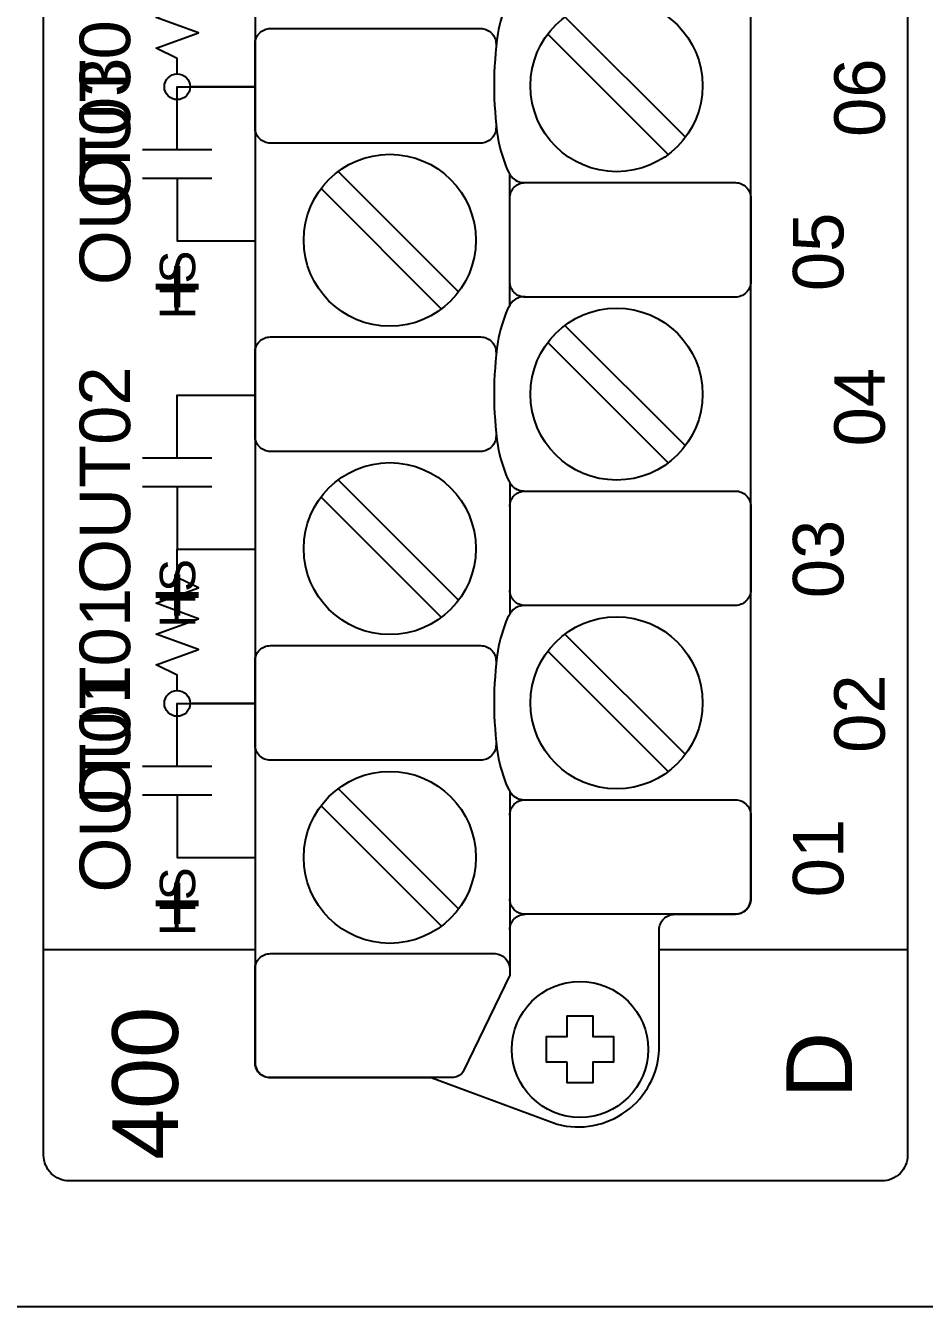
# Model space of a CAD drawing. Extents: x 1 to 47.7, y 0.3 to 34.2.
# Drawn here: x 36.754 to 38.501, y 3.325 to 5.817 of the extents above; entities that cross this region are included whole.
import ezdxf

# ---------------------------------------------------------------- set-up
doc = ezdxf.new("R2010")
doc.units = 0
doc.header["$MEASUREMENT"] = 0
for name, color, linetype in [('6_1__0__EMPTY', 7, 'CONTINUOUS'), ('6_2__2___8__OPTOISO_IND_LS', 7, 'CONTINUOUS'), ('6_3__7___8__OPTOISO_IND_LS', 7, 'CONTINUOUS'), ('6_4__4___24__OPTOISO_LS_IN', 7, 'CONTINUOUS'), ('6_5__D___24__OPTOISO_LS_IN', 7, 'CONTINUOUS'), ('6_6__8___8__OPTOISO_IND_LS', 7, 'CONTINUOUS'), ('7_0______DWG_', 7, 'CONTINUOUS')]:
    doc.layers.add(name, color=color, linetype=linetype)
doc.styles.add('ARIAL', font='arial.ttf')

msp = doc.modelspace()

# ---------------------------------------------------------------- linework, layer by layer
at = {"layer": '6_1__0__EMPTY'}
msp.add_lwpolyline([(37.1997, 8.7815), (37.1997, 3.8004, 0.414215), (37.2297, 3.7704), (37.5425, 3.7705), (37.7873, 3.6796, 0.47859), (37.9858, 3.8246), (37.9858, 4.058, -0.414214), (38.0158, 4.088), (38.1338, 4.088, 0.414213), (38.1638, 4.118), (38.1639, 9.0998, 0.414214), (38.1339, 9.1298), (37.8209, 9.1298), (37.5761, 9.2207, 0.480048), (37.3779, 9.0757), (37.3779, 8.8415, -0.414214), (37.3479, 8.8115), (37.2297, 8.8115, 0.414212), (37.1997, 8.7815), (37.1997, 8.7815)], format="xyb", dxfattribs=at)
msp.add_lwpolyline([(37.8069, 3.8), (37.7666, 3.8), (37.7666, 3.85), (37.8069, 3.85), (37.8069, 3.8901), (37.8569, 3.8901), (37.8569, 3.85), (37.8968, 3.85), (37.8968, 3.8), (37.8569, 3.8), (37.8569, 3.7599), (37.8069, 3.7599)], close=True, dxfattribs=at)
msp.add_circle((37.8317, 3.825), 0.1324, dxfattribs=at)
at = {"layer": '6_2__2___8__OPTOISO_IND_LS'}
for points in [[(38.1338, 4.088, 0.414213), (38.1638, 4.118), (38.1639, 9.0998, 0.414214), (38.1339, 9.1298), (37.8209, 9.1298), (37.5761, 9.2207, 0.480048), (37.3779, 9.0757), (37.3779, 8.8415, -0.414214), (37.3479, 8.8115), (37.2297, 8.8115, 0.414212), (37.1997, 8.7815), (37.1997, 8.7815), (37.1997, 3.8004, 0.414215), (37.2297, 3.7704), (37.5425, 3.7705), (37.7873, 3.6796, 0.47859), (37.9858, 3.8246), (37.9858, 4.058, -0.414214), (38.0158, 4.088)], [(37.7251, 5.8895, 0.191033), (37.7012, 5.881, 0.081668), (37.691, 5.8654, 0.0591), (37.6717, 5.8017, 0.034646), (37.6646, 5.7002, 0.03436), (37.6717, 5.5995, 0.0591), (37.691, 5.5358, 0.081668), (37.7012, 5.5201, 0.191033), (37.7251, 5.5116)], [(37.6684, 5.6265), (37.6684, 5.6186, -0.414214), (37.6384, 5.5886), (37.2297, 5.5886, -0.414214), (37.1997, 5.6186), (37.1997, 5.7815, -0.414214), (37.2297, 5.8115), (37.6384, 5.8115, -0.414214), (37.6684, 5.7815), (37.6684, 5.7746)], [(37.6951, 5.4816, -0.414214), (37.7251, 5.5116), (38.1338, 5.5116, -0.414214), (38.1638, 5.4816), (38.1638, 5.3188, -0.414214), (38.1338, 5.2888), (37.7251, 5.2888, -0.414214), (37.6951, 5.3188)], [(37.7251, 5.2895, 0.191033), (37.7012, 5.281, 0.081668), (37.691, 5.2654, 0.0591), (37.6717, 5.2017, 0.034646), (37.6646, 5.1001, 0.03436), (37.6717, 4.9995, 0.0591), (37.691, 4.9357, 0.081668), (37.7012, 4.9201, 0.191033), (37.7251, 4.9116)], [(37.6684, 5.0265), (37.6684, 5.0186, -0.414214), (37.6384, 4.9886), (37.2297, 4.9886, -0.414214), (37.1997, 5.0186), (37.1997, 5.1814, -0.414214), (37.2297, 5.2114), (37.6384, 5.2114, -0.414214), (37.6684, 5.1814), (37.6684, 5.1746)], [(37.6951, 4.8816, -0.414214), (37.7251, 4.9116), (38.1338, 4.9116, -0.414214), (38.1638, 4.8816), (38.1638, 4.7188, -0.414214), (38.1338, 4.6888), (37.7251, 4.6888, -0.414214), (37.6951, 4.7188)], [(37.7251, 4.6888, 0.191033), (37.7012, 4.6802, 0.081668), (37.691, 4.6646, 0.0591), (37.6717, 4.6009, 0.034646), (37.6646, 4.4994, 0.03436), (37.6717, 4.3987, 0.0591), (37.691, 4.335, 0.081668), (37.7012, 4.3194, 0.191033), (37.7251, 4.3108)], [(37.6684, 4.4257), (37.6684, 4.4178, -0.414214), (37.6384, 4.3878), (37.2297, 4.3878, -0.414214), (37.1997, 4.4178), (37.1997, 4.5807, -0.414214), (37.2297, 4.6107), (37.6384, 4.6107, -0.414214), (37.6684, 4.5807), (37.6684, 4.5739)], [(37.6951, 4.3274), (37.6951, 3.9692), (37.6053, 3.7833, -0.241986), (37.5855, 3.7705), (37.2297, 3.7704, -0.422157), (37.1998, 3.7971), (37.1997, 3.9814, -0.414214), (37.2297, 4.0114), (37.6668, 4.0114, -0.390527), (37.6951, 3.9814)], [(37.6951, 4.2808, -0.414214), (37.7251, 4.3108), (38.1338, 4.3108, -0.414214), (38.1638, 4.2808), (38.1638, 4.118, -0.414214), (38.1338, 4.088), (37.7251, 4.088, -0.414214), (37.6951, 4.118)], [(37.6951, 4.058, -0.414214), (37.7251, 4.088)]]:
    msp.add_lwpolyline(points, format="xyb", dxfattribs=at)
for points in [[(37.8025, 5.834), (38.0366, 5.5998)], [(37.7691, 5.8005), (38.0032, 5.5664)], [(37.0485, 5.576), (37.0485, 5.6982), (37.1997, 5.6982)], [(36.981, 5.576), (37.116, 5.576)], [(37.3615, 5.5333), (37.5956, 5.2991)], [(36.981, 5.5203), (37.116, 5.5203)], [(37.0485, 5.5203), (37.0485, 5.3982), (37.1997, 5.3982)], [(37.6951, 5.273), (37.6951, 5.5281)], [(37.3281, 5.4999), (37.5622, 5.2657)], [(37.8025, 5.2339), (38.0366, 4.9998)], [(37.7691, 5.2005), (38.0032, 4.9664)], [(37.0485, 4.976), (37.0485, 5.0982), (37.1997, 5.0982)], [(36.981, 4.976), (37.116, 4.976)], [(36.981, 4.9203), (37.116, 4.9203)], [(37.0485, 4.9203), (37.0485, 4.7982), (37.1997, 4.7982)], [(37.3615, 4.9333), (37.5956, 4.6991)], [(37.6951, 4.9281), (37.6951, 4.6722)], [(37.3281, 4.8999), (37.5622, 4.6657)], [(37.8025, 4.6332), (38.0366, 4.399)], [(37.7691, 4.5998), (38.0032, 4.3656)], [(37.0485, 4.376), (37.0485, 4.4982), (37.1997, 4.4982)], [(36.981, 4.376), (37.116, 4.376)], [(36.981, 4.3203), (37.116, 4.3203)], [(37.0485, 4.3203), (37.0485, 4.1982), (37.1997, 4.1982)], [(37.3615, 4.3325), (37.5956, 4.0984)], [(37.3281, 4.2991), (37.5622, 4.0649)]]:
    msp.add_lwpolyline(points, dxfattribs=at)
msp.add_lwpolyline([(37.8069, 3.8), (37.7666, 3.8), (37.7666, 3.85), (37.8069, 3.85), (37.8069, 3.8901), (37.8569, 3.8901), (37.8569, 3.85), (37.8968, 3.85), (37.8968, 3.8), (37.8569, 3.8), (37.8569, 3.7599), (37.8069, 3.7599)], close=True, dxfattribs=at)
for centre, radius in [((37.9028, 5.7002), 0.1673), ((37.4618, 5.3995), 0.1673), ((37.9028, 5.1001), 0.1673), ((37.4618, 4.7995), 0.1673), ((37.9028, 4.4994), 0.1673), ((37.4618, 4.1987), 0.1673), ((37.8317, 3.825), 0.1324)]:
    msp.add_circle(centre, radius, dxfattribs=at)
at = {"layer": '6_3__7___8__OPTOISO_IND_LS'}
for points in [[(38.1338, 4.088, 0.414213), (38.1638, 4.118), (38.1639, 9.0998, 0.414214), (38.1339, 9.1298), (37.8209, 9.1298), (37.5761, 9.2207, 0.480048), (37.3779, 9.0757), (37.3779, 8.8415, -0.414214), (37.3479, 8.8115), (37.2297, 8.8115, 0.414212), (37.1997, 8.7815), (37.1997, 8.7815), (37.1997, 3.8004, 0.414215), (37.2297, 3.7704), (37.5425, 3.7705), (37.7873, 3.6796, 0.47859), (37.9858, 3.8246), (37.9858, 4.058, -0.414214), (38.0158, 4.088)], [(37.7251, 5.8895, 0.191033), (37.7012, 5.881, 0.081668), (37.691, 5.8654, 0.0591), (37.6717, 5.8017, 0.034646), (37.6646, 5.7002, 0.03436), (37.6717, 5.5995, 0.0591), (37.691, 5.5358, 0.081668), (37.7012, 5.5201, 0.191033), (37.7251, 5.5116)], [(37.6684, 5.6265), (37.6684, 5.6186, -0.414214), (37.6384, 5.5886), (37.2297, 5.5886, -0.414214), (37.1997, 5.6186), (37.1997, 5.7815, -0.414214), (37.2297, 5.8115), (37.6384, 5.8115, -0.414214), (37.6684, 5.7815), (37.6684, 5.7746)], [(37.6951, 5.4816, -0.414214), (37.7251, 5.5116), (38.1338, 5.5116, -0.414214), (38.1638, 5.4816), (38.1638, 5.3188, -0.414214), (38.1338, 5.2888), (37.7251, 5.2888, -0.414214), (37.6951, 5.3188)], [(37.7251, 5.2895, 0.191033), (37.7012, 5.281, 0.081668), (37.691, 5.2654, 0.0591), (37.6717, 5.2017, 0.034646), (37.6646, 5.1001, 0.03436), (37.6717, 4.9995, 0.0591), (37.691, 4.9357, 0.081668), (37.7012, 4.9201, 0.191033), (37.7251, 4.9116)], [(37.6684, 5.0265), (37.6684, 5.0186, -0.414214), (37.6384, 4.9886), (37.2297, 4.9886, -0.414214), (37.1997, 5.0186), (37.1997, 5.1814, -0.414214), (37.2297, 5.2114), (37.6384, 5.2114, -0.414214), (37.6684, 5.1814), (37.6684, 5.1746)], [(37.6951, 4.8816, -0.414214), (37.7251, 4.9116), (38.1338, 4.9116, -0.414214), (38.1638, 4.8816), (38.1638, 4.7188, -0.414214), (38.1338, 4.6888), (37.7251, 4.6888, -0.414214), (37.6951, 4.7188)], [(37.7251, 4.6888, 0.191033), (37.7012, 4.6802, 0.081668), (37.691, 4.6646, 0.0591), (37.6717, 4.6009, 0.034646), (37.6646, 4.4994, 0.03436), (37.6717, 4.3987, 0.0591), (37.691, 4.335, 0.081668), (37.7012, 4.3194, 0.191033), (37.7251, 4.3108)], [(37.6684, 4.4257), (37.6684, 4.4178, -0.414214), (37.6384, 4.3878), (37.2297, 4.3878, -0.414214), (37.1997, 4.4178), (37.1997, 4.5807, -0.414214), (37.2297, 4.6107), (37.6384, 4.6107, -0.414214), (37.6684, 4.5807), (37.6684, 4.5739)], [(37.6951, 4.3274), (37.6951, 3.9692), (37.6053, 3.7833, -0.241986), (37.5855, 3.7705), (37.2297, 3.7704, -0.422157), (37.1998, 3.7971), (37.1997, 3.9814, -0.414214), (37.2297, 4.0114), (37.6668, 4.0114, -0.390527), (37.6951, 3.9814)], [(37.6951, 4.2808, -0.414214), (37.7251, 4.3108), (38.1338, 4.3108, -0.414214), (38.1638, 4.2808), (38.1638, 4.118, -0.414214), (38.1338, 4.088), (37.7251, 4.088, -0.414214), (37.6951, 4.118)], [(37.6951, 4.058, -0.414214), (37.7251, 4.088)]]:
    msp.add_lwpolyline(points, format="xyb", dxfattribs=at)
for points in [[(37.8025, 5.834), (38.0366, 5.5998)], [(37.7691, 5.8005), (38.0032, 5.5664)], [(37.0485, 5.576), (37.0485, 5.6982), (37.1997, 5.6982)], [(36.981, 5.576), (37.116, 5.576)], [(37.3615, 5.5333), (37.5956, 5.2991)], [(36.981, 5.5203), (37.116, 5.5203)], [(37.0485, 5.5203), (37.0485, 5.3982), (37.1997, 5.3982)], [(37.6951, 5.273), (37.6951, 5.5281)], [(37.3281, 5.4999), (37.5622, 5.2657)], [(37.8025, 5.2339), (38.0366, 4.9998)], [(37.7691, 5.2005), (38.0032, 4.9664)], [(37.0485, 4.976), (37.0485, 5.0982), (37.1997, 5.0982)], [(36.981, 4.976), (37.116, 4.976)], [(36.981, 4.9203), (37.116, 4.9203)], [(37.0485, 4.9203), (37.0485, 4.7982), (37.1997, 4.7982)], [(37.3615, 4.9333), (37.5956, 4.6991)], [(37.6951, 4.9281), (37.6951, 4.6722)], [(37.3281, 4.8999), (37.5622, 4.6657)], [(37.8025, 4.6332), (38.0366, 4.399)], [(37.7691, 4.5998), (38.0032, 4.3656)], [(37.0485, 4.376), (37.0485, 4.4982), (37.1997, 4.4982)], [(36.981, 4.376), (37.116, 4.376)], [(36.981, 4.3203), (37.116, 4.3203)], [(37.0485, 4.3203), (37.0485, 4.1982), (37.1997, 4.1982)], [(37.3615, 4.3325), (37.5956, 4.0984)], [(37.3281, 4.2991), (37.5622, 4.0649)]]:
    msp.add_lwpolyline(points, dxfattribs=at)
msp.add_lwpolyline([(37.8069, 3.8), (37.7666, 3.8), (37.7666, 3.85), (37.8069, 3.85), (37.8069, 3.8901), (37.8569, 3.8901), (37.8569, 3.85), (37.8968, 3.85), (37.8968, 3.8), (37.8569, 3.8), (37.8569, 3.7599), (37.8069, 3.7599)], close=True, dxfattribs=at)
for centre, radius in [((37.9028, 5.7002), 0.1673), ((37.4618, 5.3995), 0.1673), ((37.9028, 5.1001), 0.1673), ((37.4618, 4.7995), 0.1673), ((37.9028, 4.4994), 0.1673), ((37.4618, 4.1987), 0.1673), ((37.8317, 3.825), 0.1324)]:
    msp.add_circle(centre, radius, dxfattribs=at)
at = {"layer": '6_4__4___24__OPTOISO_LS_IN'}
for points in [[(38.1338, 4.088, 0.414213), (38.1638, 4.118), (38.1639, 9.0998, 0.414214), (38.1339, 9.1298), (37.8209, 9.1298), (37.5761, 9.2207, 0.480048), (37.3779, 9.0757), (37.3779, 8.8415, -0.414214), (37.3479, 8.8115), (37.2297, 8.8115, 0.414212), (37.1997, 8.7815), (37.1997, 8.7815), (37.1997, 3.8004, 0.414215), (37.2297, 3.7704), (37.5425, 3.7705), (37.7873, 3.6796, 0.47859), (37.9858, 3.8246), (37.9858, 4.058, -0.414214), (38.0158, 4.088)], [(37.7251, 5.8895, 0.191033), (37.7012, 5.881, 0.081668), (37.691, 5.8654, 0.0591), (37.6717, 5.8017, 0.034646), (37.6646, 5.7002, 0.03436), (37.6717, 5.5995, 0.0591), (37.691, 5.5358, 0.081668), (37.7012, 5.5201, 0.191033), (37.7251, 5.5116)], [(37.6684, 5.6265), (37.6684, 5.6186, -0.414214), (37.6384, 5.5886), (37.2297, 5.5886, -0.414214), (37.1997, 5.6186), (37.1997, 5.7815, -0.414214), (37.2297, 5.8115), (37.6384, 5.8115, -0.414214), (37.6684, 5.7815), (37.6684, 5.7746)], [(37.6951, 5.4816, -0.414214), (37.7251, 5.5116), (38.1338, 5.5116, -0.414214), (38.1638, 5.4816), (38.1638, 5.3188, -0.414214), (38.1338, 5.2888), (37.7251, 5.2888, -0.414214), (37.6951, 5.3188)], [(37.7251, 5.2895, 0.191033), (37.7012, 5.281, 0.081668), (37.691, 5.2654, 0.0591), (37.6717, 5.2017, 0.034646), (37.6646, 5.1001, 0.03436), (37.6717, 4.9995, 0.0591), (37.691, 4.9357, 0.081668), (37.7012, 4.9201, 0.191033), (37.7251, 4.9116)], [(37.6684, 5.0265), (37.6684, 5.0186, -0.414214), (37.6384, 4.9886), (37.2297, 4.9886, -0.414214), (37.1997, 5.0186), (37.1997, 5.1814, -0.414214), (37.2297, 5.2114), (37.6384, 5.2114, -0.414214), (37.6684, 5.1814), (37.6684, 5.1746)], [(37.6951, 4.8816, -0.414214), (37.7251, 4.9116), (38.1338, 4.9116, -0.414214), (38.1638, 4.8816), (38.1638, 4.7188, -0.414214), (38.1338, 4.6888), (37.7251, 4.6888, -0.414214), (37.6951, 4.7188)], [(37.7251, 4.6888, 0.191033), (37.7012, 4.6802, 0.081668), (37.691, 4.6646, 0.0591), (37.6717, 4.6009, 0.034646), (37.6646, 4.4994, 0.03436), (37.6717, 4.3987, 0.0591), (37.691, 4.335, 0.081668), (37.7012, 4.3194, 0.191033), (37.7251, 4.3108)], [(37.6684, 4.4257), (37.6684, 4.4178, -0.414214), (37.6384, 4.3878), (37.2297, 4.3878, -0.414214), (37.1997, 4.4178), (37.1997, 4.5807, -0.414214), (37.2297, 4.6107), (37.6384, 4.6107, -0.414214), (37.6684, 4.5807), (37.6684, 4.5739)], [(37.6951, 4.3274), (37.6951, 3.9692), (37.6053, 3.7833, -0.241986), (37.5855, 3.7705), (37.2297, 3.7704, -0.422157), (37.1998, 3.7971), (37.1997, 3.9814, -0.414214), (37.2297, 4.0114), (37.6668, 4.0114, -0.390527), (37.6951, 3.9814)], [(37.6951, 4.2808, -0.414214), (37.7251, 4.3108), (38.1338, 4.3108, -0.414214), (38.1638, 4.2808), (38.1638, 4.118, -0.414214), (38.1338, 4.088), (37.7251, 4.088, -0.414214), (37.6951, 4.118)], [(37.6951, 4.058, -0.414214), (37.7251, 4.088)]]:
    msp.add_lwpolyline(points, format="xyb", dxfattribs=at)
for points in [[(37.8025, 5.834), (38.0366, 5.5998)], [(37.7691, 5.8005), (38.0032, 5.5664)], [(37.0485, 5.576), (37.0485, 5.6982), (37.1997, 5.6982)], [(36.981, 5.576), (37.116, 5.576)], [(37.3615, 5.5333), (37.5956, 5.2991)], [(36.981, 5.5203), (37.116, 5.5203)], [(37.0485, 5.5203), (37.0485, 5.3982), (37.1997, 5.3982)], [(37.6951, 5.273), (37.6951, 5.5281)], [(37.3281, 5.4999), (37.5622, 5.2657)], [(37.8025, 5.2339), (38.0366, 4.9998)], [(37.7691, 5.2005), (38.0032, 4.9664)], [(37.0485, 4.976), (37.0485, 5.0982), (37.1997, 5.0982)], [(36.981, 4.976), (37.116, 4.976)], [(36.981, 4.9203), (37.116, 4.9203)], [(37.0485, 4.9203), (37.0485, 4.7982), (37.1997, 4.7982)], [(37.3615, 4.9333), (37.5956, 4.6991)], [(37.6951, 4.9281), (37.6951, 4.6722)], [(37.3281, 4.8999), (37.5622, 4.6657)], [(37.8025, 4.6332), (38.0366, 4.399)], [(37.7691, 4.5998), (38.0032, 4.3656)], [(37.0485, 4.376), (37.0485, 4.4982), (37.1997, 4.4982)], [(36.981, 4.376), (37.116, 4.376)], [(36.981, 4.3203), (37.116, 4.3203)], [(37.0485, 4.3203), (37.0485, 4.1982), (37.1997, 4.1982)], [(37.3615, 4.3325), (37.5956, 4.0984)], [(37.3281, 4.2991), (37.5622, 4.0649)]]:
    msp.add_lwpolyline(points, dxfattribs=at)
msp.add_lwpolyline([(37.8069, 3.8), (37.7666, 3.8), (37.7666, 3.85), (37.8069, 3.85), (37.8069, 3.8901), (37.8569, 3.8901), (37.8569, 3.85), (37.8968, 3.85), (37.8968, 3.8), (37.8569, 3.8), (37.8569, 3.7599), (37.8069, 3.7599)], close=True, dxfattribs=at)
for centre, radius in [((37.9028, 5.7002), 0.1673), ((37.4618, 5.3995), 0.1673), ((37.9028, 5.1001), 0.1673), ((37.4618, 4.7995), 0.1673), ((37.9028, 4.4994), 0.1673), ((37.4618, 4.1987), 0.1673), ((37.8317, 3.825), 0.1324)]:
    msp.add_circle(centre, radius, dxfattribs=at)
at = {"layer": '6_5__D___24__OPTOISO_LS_IN'}
for points in [[(38.1338, 4.088, 0.414213), (38.1638, 4.118), (38.1639, 9.0998, 0.414214), (38.1339, 9.1298), (37.8209, 9.1298), (37.5761, 9.2207, 0.480048), (37.3779, 9.0757), (37.3779, 8.8415, -0.414214), (37.3479, 8.8115), (37.2297, 8.8115, 0.414212), (37.1997, 8.7815), (37.1997, 8.7815), (37.1997, 3.8004, 0.414215), (37.2297, 3.7704), (37.5425, 3.7705), (37.7873, 3.6796, 0.47859), (37.9858, 3.8246), (37.9858, 4.058, -0.414214), (38.0158, 4.088)], [(37.7251, 5.8895, 0.191033), (37.7012, 5.881, 0.081668), (37.691, 5.8654, 0.0591), (37.6717, 5.8017, 0.034646), (37.6646, 5.7002, 0.03436), (37.6717, 5.5995, 0.0591), (37.691, 5.5358, 0.081668), (37.7012, 5.5201, 0.191033), (37.7251, 5.5116)], [(37.6684, 5.6265), (37.6684, 5.6186, -0.414214), (37.6384, 5.5886), (37.2297, 5.5886, -0.414214), (37.1997, 5.6186), (37.1997, 5.7815, -0.414214), (37.2297, 5.8115), (37.6384, 5.8115, -0.414214), (37.6684, 5.7815), (37.6684, 5.7746)], [(37.6951, 5.4816, -0.414214), (37.7251, 5.5116), (38.1338, 5.5116, -0.414214), (38.1638, 5.4816), (38.1638, 5.3188, -0.414214), (38.1338, 5.2888), (37.7251, 5.2888, -0.414214), (37.6951, 5.3188)], [(37.7251, 5.2895, 0.191033), (37.7012, 5.281, 0.081668), (37.691, 5.2654, 0.0591), (37.6717, 5.2017, 0.034646), (37.6646, 5.1001, 0.03436), (37.6717, 4.9995, 0.0591), (37.691, 4.9357, 0.081668), (37.7012, 4.9201, 0.191033), (37.7251, 4.9116)], [(37.6684, 5.0265), (37.6684, 5.0186, -0.414214), (37.6384, 4.9886), (37.2297, 4.9886, -0.414214), (37.1997, 5.0186), (37.1997, 5.1814, -0.414214), (37.2297, 5.2114), (37.6384, 5.2114, -0.414214), (37.6684, 5.1814), (37.6684, 5.1746)], [(37.6951, 4.8816, -0.414214), (37.7251, 4.9116), (38.1338, 4.9116, -0.414214), (38.1638, 4.8816), (38.1638, 4.7188, -0.414214), (38.1338, 4.6888), (37.7251, 4.6888, -0.414214), (37.6951, 4.7188)], [(37.7251, 4.6888, 0.191033), (37.7012, 4.6802, 0.081668), (37.691, 4.6646, 0.0591), (37.6717, 4.6009, 0.034646), (37.6646, 4.4994, 0.03436), (37.6717, 4.3987, 0.0591), (37.691, 4.335, 0.081668), (37.7012, 4.3194, 0.191033), (37.7251, 4.3108)], [(37.6684, 4.4257), (37.6684, 4.4178, -0.414214), (37.6384, 4.3878), (37.2297, 4.3878, -0.414214), (37.1997, 4.4178), (37.1997, 4.5807, -0.414214), (37.2297, 4.6107), (37.6384, 4.6107, -0.414214), (37.6684, 4.5807), (37.6684, 4.5739)], [(37.6951, 4.3274), (37.6951, 3.9692), (37.6053, 3.7833, -0.241986), (37.5855, 3.7705), (37.2297, 3.7704, -0.422157), (37.1998, 3.7971), (37.1997, 3.9814, -0.414214), (37.2297, 4.0114), (37.6668, 4.0114, -0.390527), (37.6951, 3.9814)], [(37.6951, 4.2808, -0.414214), (37.7251, 4.3108), (38.1338, 4.3108, -0.414214), (38.1638, 4.2808), (38.1638, 4.118, -0.414214), (38.1338, 4.088), (37.7251, 4.088, -0.414214), (37.6951, 4.118)], [(37.6951, 4.058, -0.414214), (37.7251, 4.088)]]:
    msp.add_lwpolyline(points, format="xyb", dxfattribs=at)
for points in [[(37.8025, 5.834), (38.0366, 5.5998)], [(37.7691, 5.8005), (38.0032, 5.5664)], [(37.0485, 5.576), (37.0485, 5.6982), (37.1997, 5.6982)], [(36.981, 5.576), (37.116, 5.576)], [(37.3615, 5.5333), (37.5956, 5.2991)], [(36.981, 5.5203), (37.116, 5.5203)], [(37.0485, 5.5203), (37.0485, 5.3982), (37.1997, 5.3982)], [(37.6951, 5.273), (37.6951, 5.5281)], [(37.3281, 5.4999), (37.5622, 5.2657)], [(37.8025, 5.2339), (38.0366, 4.9998)], [(37.7691, 5.2005), (38.0032, 4.9664)], [(37.0485, 4.976), (37.0485, 5.0982), (37.1997, 5.0982)], [(36.981, 4.976), (37.116, 4.976)], [(36.981, 4.9203), (37.116, 4.9203)], [(37.0485, 4.9203), (37.0485, 4.7982), (37.1997, 4.7982)], [(37.3615, 4.9333), (37.5956, 4.6991)], [(37.6951, 4.9281), (37.6951, 4.6722)], [(37.3281, 4.8999), (37.5622, 4.6657)], [(37.8025, 4.6332), (38.0366, 4.399)], [(37.7691, 4.5998), (38.0032, 4.3656)], [(37.0485, 4.376), (37.0485, 4.4982), (37.1997, 4.4982)], [(36.981, 4.376), (37.116, 4.376)], [(36.981, 4.3203), (37.116, 4.3203)], [(37.0485, 4.3203), (37.0485, 4.1982), (37.1997, 4.1982)], [(37.3615, 4.3325), (37.5956, 4.0984)], [(37.3281, 4.2991), (37.5622, 4.0649)]]:
    msp.add_lwpolyline(points, dxfattribs=at)
msp.add_lwpolyline([(37.8069, 3.8), (37.7666, 3.8), (37.7666, 3.85), (37.8069, 3.85), (37.8069, 3.8901), (37.8569, 3.8901), (37.8569, 3.85), (37.8968, 3.85), (37.8968, 3.8), (37.8569, 3.8), (37.8569, 3.7599), (37.8069, 3.7599)], close=True, dxfattribs=at)
for centre, radius in [((37.9028, 5.7002), 0.1673), ((37.4618, 5.3995), 0.1673), ((37.9028, 5.1001), 0.1673), ((37.4618, 4.7995), 0.1673), ((37.9028, 4.4994), 0.1673), ((37.4618, 4.1987), 0.1673), ((37.8317, 3.825), 0.1324)]:
    msp.add_circle(centre, radius, dxfattribs=at)
at = {"layer": '6_6__8___8__OPTOISO_IND_LS'}
for points in [[(38.1338, 4.088, 0.414213), (38.1638, 4.118), (38.1639, 9.0998, 0.414214), (38.1339, 9.1298), (37.8209, 9.1298), (37.5761, 9.2207, 0.480048), (37.3779, 9.0757), (37.3779, 8.8415, -0.414214), (37.3479, 8.8115), (37.2297, 8.8115, 0.414212), (37.1997, 8.7815), (37.1997, 8.7815), (37.1997, 3.8004, 0.414215), (37.2297, 3.7704), (37.5425, 3.7705), (37.7873, 3.6796, 0.47859), (37.9858, 3.8246), (37.9858, 4.058, -0.414214), (38.0158, 4.088)], [(37.7251, 5.8895, 0.191033), (37.7012, 5.881, 0.081668), (37.691, 5.8654, 0.0591), (37.6717, 5.8017, 0.034646), (37.6646, 5.7002, 0.03436), (37.6717, 5.5995, 0.0591), (37.691, 5.5358, 0.081668), (37.7012, 5.5201, 0.191033), (37.7251, 5.5116)], [(37.6684, 5.6265), (37.6684, 5.6186, -0.414214), (37.6384, 5.5886), (37.2297, 5.5886, -0.414214), (37.1997, 5.6186), (37.1997, 5.7815, -0.414214), (37.2297, 5.8115), (37.6384, 5.8115, -0.414214), (37.6684, 5.7815), (37.6684, 5.7746)], [(37.6951, 5.4816, -0.414214), (37.7251, 5.5116), (38.1338, 5.5116, -0.414214), (38.1638, 5.4816), (38.1638, 5.3188, -0.414214), (38.1338, 5.2888), (37.7251, 5.2888, -0.414214), (37.6951, 5.3188)], [(37.7251, 5.2895, 0.191033), (37.7012, 5.281, 0.081668), (37.691, 5.2654, 0.0591), (37.6717, 5.2017, 0.034646), (37.6646, 5.1001, 0.03436), (37.6717, 4.9995, 0.0591), (37.691, 4.9357, 0.081668), (37.7012, 4.9201, 0.191033), (37.7251, 4.9116)], [(37.6684, 5.0265), (37.6684, 5.0186, -0.414214), (37.6384, 4.9886), (37.2297, 4.9886, -0.414214), (37.1997, 5.0186), (37.1997, 5.1814, -0.414214), (37.2297, 5.2114), (37.6384, 5.2114, -0.414214), (37.6684, 5.1814), (37.6684, 5.1746)], [(37.6951, 4.8816, -0.414214), (37.7251, 4.9116), (38.1338, 4.9116, -0.414214), (38.1638, 4.8816), (38.1638, 4.7188, -0.414214), (38.1338, 4.6888), (37.7251, 4.6888, -0.414214), (37.6951, 4.7188)], [(37.7251, 4.6888, 0.191033), (37.7012, 4.6802, 0.081668), (37.691, 4.6646, 0.0591), (37.6717, 4.6009, 0.034646), (37.6646, 4.4994, 0.03436), (37.6717, 4.3987, 0.0591), (37.691, 4.335, 0.081668), (37.7012, 4.3194, 0.191033), (37.7251, 4.3108)], [(37.6684, 4.4257), (37.6684, 4.4178, -0.414214), (37.6384, 4.3878), (37.2297, 4.3878, -0.414214), (37.1997, 4.4178), (37.1997, 4.5807, -0.414214), (37.2297, 4.6107), (37.6384, 4.6107, -0.414214), (37.6684, 4.5807), (37.6684, 4.5739)], [(37.6951, 4.3274), (37.6951, 3.9692), (37.6053, 3.7833, -0.241986), (37.5855, 3.7705), (37.2297, 3.7704, -0.422157), (37.1998, 3.7971), (37.1997, 3.9814, -0.414214), (37.2297, 4.0114), (37.6668, 4.0114, -0.390527), (37.6951, 3.9814)], [(37.6951, 4.2808, -0.414214), (37.7251, 4.3108), (38.1338, 4.3108, -0.414214), (38.1638, 4.2808), (38.1638, 4.118, -0.414214), (38.1338, 4.088), (37.7251, 4.088, -0.414214), (37.6951, 4.118)], [(37.6951, 4.058, -0.414214), (37.7251, 4.088)]]:
    msp.add_lwpolyline(points, format="xyb", dxfattribs=at)
for points in [[(37.0485, 5.7232), (37.0485, 5.7531), (37.0073, 5.7731), (37.0898, 5.8031), (37.0073, 5.8332), (37.0898, 5.8632), (37.0073, 5.8932), (37.0898, 5.9232), (37.0485, 5.9432), (37.0485, 5.9982), (37.1997, 5.9982)], [(37.8025, 5.834), (38.0366, 5.5998)], [(37.7691, 5.8005), (38.0032, 5.5664)], [(37.1997, 5.6982), (37.0735, 5.6982)], [(37.0485, 5.576), (37.0485, 5.6732)], [(36.981, 5.576), (37.116, 5.576)], [(37.3615, 5.5333), (37.5956, 5.2991)], [(36.981, 5.5203), (37.116, 5.5203)], [(37.0485, 5.5203), (37.0485, 5.3982), (37.1997, 5.3982)], [(37.6951, 5.273), (37.6951, 5.5281)], [(37.3281, 5.4999), (37.5622, 5.2657)], [(37.8025, 5.2339), (38.0366, 4.9998)], [(37.7691, 5.2005), (38.0032, 4.9664)], [(37.3615, 4.9333), (37.5956, 4.6991)], [(37.6951, 4.9281), (37.6951, 4.6722)], [(37.3281, 4.8999), (37.5622, 4.6657)], [(37.0485, 4.5232), (37.0485, 4.5531), (37.0073, 4.5731), (37.0898, 4.6031), (37.0073, 4.6331), (37.0898, 4.6631), (37.0073, 4.6932), (37.0898, 4.7232), (37.0485, 4.7432), (37.0485, 4.7982), (37.1997, 4.7982)], [(37.8025, 4.6332), (38.0366, 4.399)], [(37.7691, 4.5998), (38.0032, 4.3656)], [(37.1997, 4.4982), (37.0735, 4.4982)], [(37.0485, 4.376), (37.0485, 4.4732)], [(36.981, 4.376), (37.116, 4.376)], [(36.981, 4.3203), (37.116, 4.3203)], [(37.0485, 4.3203), (37.0485, 4.1982), (37.1997, 4.1982)], [(37.3615, 4.3325), (37.5956, 4.0984)], [(37.3281, 4.2991), (37.5622, 4.0649)]]:
    msp.add_lwpolyline(points, dxfattribs=at)
msp.add_lwpolyline([(37.8069, 3.8), (37.7666, 3.8), (37.7666, 3.85), (37.8069, 3.85), (37.8069, 3.8901), (37.8569, 3.8901), (37.8569, 3.85), (37.8968, 3.85), (37.8968, 3.8), (37.8569, 3.8), (37.8569, 3.7599), (37.8069, 3.7599)], close=True, dxfattribs=at)
for centre, radius in [((37.9028, 5.7002), 0.1673), ((37.0485, 5.6982), 0.025), ((37.4618, 5.3995), 0.1673), ((37.9028, 5.1001), 0.1673), ((37.4618, 4.7995), 0.1673), ((37.9028, 4.4994), 0.1673), ((37.0485, 4.4982), 0.025), ((37.4618, 4.1987), 0.1673), ((37.8317, 3.825), 0.1324)]:
    msp.add_circle(centre, radius, dxfattribs=at)
at = {"layer": '7_0______DWG_'}
for points in [[(40.6403, 20.575), (32.7603, 20.575, 0.414214), (32.6703, 20.485), (32.6703, 3.415, 0.414214), (32.7603, 3.325), (40.6403, 3.325, 0.381966), (40.7297, 3.405), (40.7297, 20.495, 0.381966)], [(36.7887, 3.6192), (36.7887, 20.2795, -0.468367), (36.8487, 20.3295), (38.4187, 20.3295, -0.414132), (38.4687, 20.2795), (38.4687, 3.6192, -0.414214), (38.4187, 3.5692), (36.8387, 3.5692, -0.414287)]]:
    msp.add_lwpolyline(points, format="xyb", close=True, dxfattribs=at)
for points in [[(36.7887, 4.0192), (37.1997, 4.0192)], [(37.9858, 4.0192), (38.4687, 4.0192)]]:
    msp.add_lwpolyline(points, dxfattribs=at)

# ---------------------------------------------------------------- texts
at = {"layer": '6_2__2___8__OPTOISO_IND_LS', "style": 'ARIAL'}
for s, p in [('OUT03', (36.9569, 5.3122)), ('OUT02', (36.9569, 4.7114)), ('OUT01', (36.9569, 4.1303))]:
    msp.add_text(s, height=0.09833, rotation=90, dxfattribs=at).set_placement(p)
at = {"layer": '6_3__7___8__OPTOISO_IND_LS', "style": 'ARIAL'}
for s, height, p in [('OUT03', 0.09833, (36.9569, 5.3122)), ('+', 0.118, (37.1053, 5.2612)), ('OUT02', 0.09833, (36.9569, 4.7114)), ('+', 0.118, (37.1053, 4.6612)), ('OUT01', 0.09833, (36.9569, 4.1303)), ('+', 0.118, (37.1053, 4.0612))]:
    msp.add_text(s, height=height, rotation=90, dxfattribs=at).set_placement(p)
at = {"layer": '6_4__4___24__OPTOISO_LS_IN', "style": 'ARIAL'}
for s, height, p in [('OUT03', 0.09833, (36.9569, 5.3122)), ('HS', 0.06883, (37.0834, 5.2458)), ('OUT02', 0.09833, (36.9569, 4.7114)), ('HS', 0.06883, (37.0834, 4.6458)), ('OUT01', 0.09833, (36.9569, 4.1303)), ('HS', 0.06883, (37.0834, 4.0458))]:
    msp.add_text(s, height=height, rotation=90, dxfattribs=at).set_placement(p)
at = {"layer": '6_5__D___24__OPTOISO_LS_IN', "style": 'ARIAL'}
for s, p in [('OUT03', (36.9569, 5.3122)), ('OUT02', (36.9569, 4.7114)), ('OUT01', (36.9569, 4.1303))]:
    msp.add_text(s, height=0.09833, rotation=90, dxfattribs=at).set_placement(p)
at = {"layer": '6_6__8___8__OPTOISO_IND_LS', "style": 'ARIAL'}
for s, p in [('OUT02', (36.9569, 5.4614)), ('OUT01', (36.9569, 4.2803))]:
    msp.add_text(s, height=0.09833, rotation=90, dxfattribs=at).set_placement(p)
at = {"layer": '7_0______DWG_', "style": 'ARIAL'}
for s, height, p in [('06', 0.09833, (38.4244, 5.6005)), ('05', 0.09833, (38.344, 5.3005)), ('04', 0.09833, (38.4244, 4.9984)), ('03', 0.09833, (38.344, 4.7029)), ('02', 0.09833, (38.4244, 4.402)), ('01', 0.09833, (38.344, 4.121)), ('400', 0.12783, (37.0499, 3.61)), ('D', 0.1278, (38.3608, 3.7301))]:
    msp.add_text(s, height=height, rotation=90, dxfattribs=at).set_placement(p)

doc.saveas('drawing.dxf')
